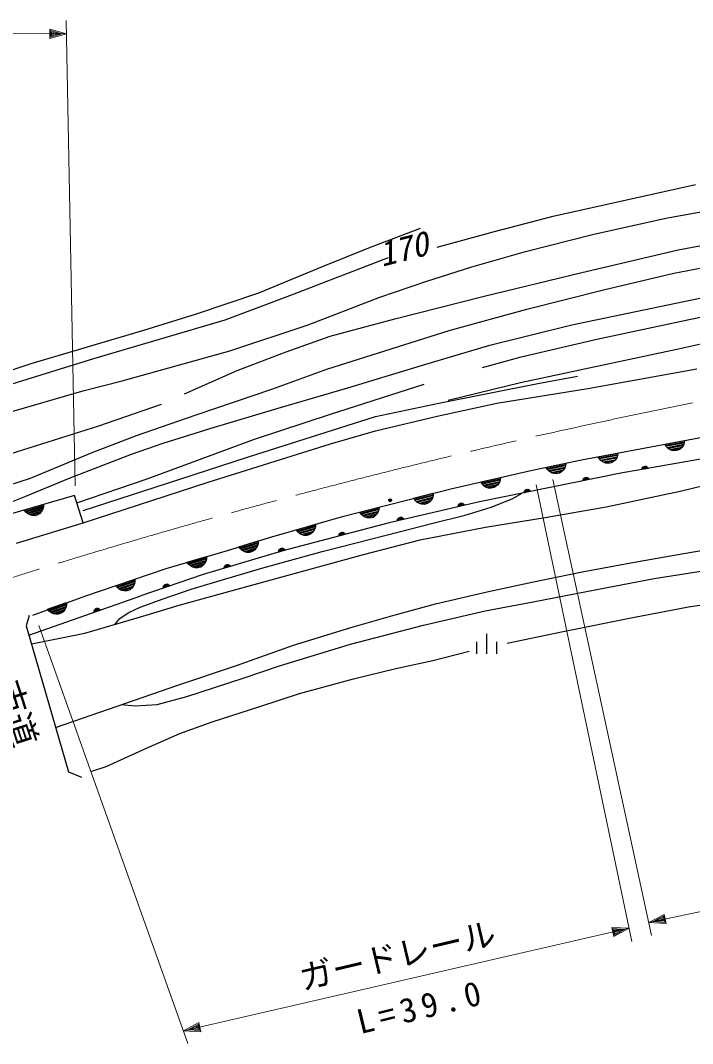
# Model space of a CAD drawing. Units: millimetres, scale not verified. Extents: x 40000 to 680000, y 20000 to 380000.
# Drawn here: x 291321 to 341641, y 260520 to 337078 of the extents above; entities that cross this region are included whole.
import ezdxf
from ezdxf.enums import TextEntityAlignment as Align

# ---------------------------------------------------------------- set-up
doc = ezdxf.new("R2010")
doc.units = ezdxf.units.MM
doc.header["$LTSCALE"] = 1000
doc.linetypes.add('CHAIN', pattern=[18.5, 12, -1.5, 3.5, -1.5])
for name, color, linetype, lineweight in [('M-BGD', 7, 'Continuous', 25), ('M-BMK', 2, 'CHAIN', 13), ('M-STR-HTXT', 7, 'Continuous', 13)]:
    doc.layers.add(name, color=color, linetype=linetype, lineweight=lineweight)
doc.styles.add('ＭＳ ゴシック', font='')
doc.styles.get('ＭＳ ゴシック').set_extended_font_data('MS Gothic')

msp = doc.modelspace()

# ---------------------------------------------------------------- linework, layer by layer
at = {"layer": 'M-BGD'}
for p, q in [((331202, 322437), (341871, 324815)), ((339644, 322289), (344170, 323100)), ((326808, 321289), (331202, 322437)), ((334149, 321069), (339644, 322289)), ((340567, 319921), (349785, 321617)), ((317528, 320124), (321274, 321529)), ((322516, 320118), (326808, 321289)), ((329129, 319796), (334149, 321069)), ((313938, 318657), (317528, 320124)), ((311501, 316506), (318868, 319347)), ((325108, 318647), (329129, 319796)), ((333245, 318187), (340567, 319921)), ((340248, 318167), (348253, 319722)), ((309162, 316690), (313938, 318657)), ((321749, 317569), (325108, 318647)), ((326034, 316438), (333245, 318187)), ((334979, 316919), (340248, 318167)), ((318227, 316370), (321749, 317569)), ((332609, 314311), (346890, 317281)), ((304510, 315130), (309162, 316690)), ((306657, 314665), (311501, 316506)), ((312870, 314293), (318227, 316370)), ((319353, 314753), (326034, 316438)), ((329223, 315472), (334979, 316919)), ((334468, 313241), (350563, 316648)), ((323429, 313874), (329223, 315472)), ((296804, 311787), (306657, 314665)), ((300558, 313890), (304510, 315130)), ((314515, 313441), (319353, 314753)), ((292120, 311402), (300558, 313890)), ((306996, 312355), (312870, 314293)), ((326471, 312768), (332609, 314311)), ((311226, 312292), (314515, 313441)), ((314248, 310993), (323429, 313874)), ((328818, 311899), (334468, 313241)), ((340456, 312473), (345870, 313692)), ((321426, 311295), (326471, 312768)), ((335432, 311400), (340456, 312473)), ((290365, 309787), (296804, 311787)), ((298944, 310117), (306996, 312355)), ((307543, 310887), (311226, 312292)), ((325915, 311118), (328818, 311899)), ((284706, 308915), (292120, 311402)), ((303609, 309139), (307543, 310887)), ((310152, 309494), (314248, 310993)), ((315828, 309589), (321426, 311295)), ((328749, 309985), (335432, 311400)), ((333797, 309531), (341959, 311001)), ((296083, 309395), (298944, 310117)), ((330067, 309913), (333029, 310453)), ((290074, 307639), (296083, 309395)), ((304471, 307569), (310152, 309494)), ((310614, 308071), (315828, 309589)), ((314526, 307619), (321550, 309862)), ((322646, 308431), (330067, 309913)), ((323335, 308668), (328749, 309985)), ((326986, 308432), (333797, 309531)), ((297181, 306736), (301892, 308358)), ((305611, 306571), (310614, 308071)), ((317902, 307451), (322646, 308431)), ((322527, 307471), (326986, 308432)), ((300000, 306020), (304471, 307569)), ((308385, 304417), (317902, 307451)), ((308846, 305745), (314526, 307619)), ((317903, 306370), (322527, 307471)), ((289026, 304161), (297181, 306736)), ((301994, 305452), (305611, 306571)), ((314541, 305390), (317903, 306370)), ((296693, 304743), (300000, 306020)), ((300807, 302780), (308846, 305745)), ((352407, 306041), (336279, 303191)), ((337318, 304946), (343300, 306072)), ((339572, 305370), (341046, 305648)), ((339647, 305293), (341004, 305548)), ((341046, 305648), (341020, 305459)), ((292073, 302820), (296693, 304743)), ((299628, 304629), (301994, 305452)), ((305383, 302517), (314541, 305390)), ((333320, 304191), (337318, 304946)), ((334582, 304429), (336056, 304708)), ((336056, 304708), (336031, 304520)), ((339664, 305204), (339572, 305370)), ((339780, 305073), (339664, 305204)), ((340991, 305454), (339694, 305210)), ((339740, 305127), (340978, 305360)), ((339955, 304954), (339780, 305073)), ((340906, 305255), (339845, 305055)), ((339950, 304983), (340835, 305150)), ((340120, 304893), (339955, 304954)), ((340704, 305033), (340114, 304922)), ((340308, 304867), (340120, 304893)), ((340544, 304912), (340308, 304867)), ((340709, 305004), (340544, 304912)), ((340840, 305120), (340709, 305004)), ((340960, 305295), (340840, 305120)), ((341020, 305459), (340960, 305295)), ((295053, 302851), (299628, 304629)), ((303257, 302741), (308385, 304417)), ((329521, 303392), (333320, 304191)), ((330686, 303638), (332155, 303946)), ((332155, 303946), (332133, 303758)), ((334675, 304264), (334582, 304429)), ((334658, 304352), (336014, 304608)), ((334791, 304133), (334675, 304264)), ((336001, 304514), (334704, 304269)), ((334750, 304186), (335989, 304420)), ((334966, 304013), (334791, 304133)), ((335917, 304315), (334855, 304115)), ((334960, 304043), (335845, 304210)), ((335130, 303953), (334966, 304013)), ((335714, 304093), (335125, 303982)), ((335318, 303927), (335130, 303953)), ((335554, 303972), (335318, 303927)), ((335720, 304064), (335554, 303972)), ((335851, 304180), (335720, 304064)), ((335970, 304355), (335851, 304180)), ((336031, 304520), (335970, 304355)), ((340714, 301856), (349505, 304005)), ((323534, 302024), (329521, 303392)), ((336279, 303191), (325681, 301066)), ((330782, 303474), (330686, 303638)), ((330764, 303562), (332114, 303846)), ((330901, 303345), (330782, 303474)), ((332104, 303752), (330812, 303480)), ((330859, 303398), (332093, 303657)), ((331079, 303229), (330901, 303345)), ((332023, 303551), (330966, 303328)), ((331073, 303259), (331954, 303444)), ((331244, 303172), (331079, 303229)), ((331825, 303325), (331238, 303202)), ((331433, 303151), (331244, 303172)), ((331668, 303200), (331433, 303151)), ((331831, 303296), (331668, 303200)), ((331960, 303415), (331831, 303296)), ((332076, 303592), (331960, 303415)), ((332133, 303758), (332076, 303592)), ((338331, 303553), (337838, 303466)), ((337838, 303466), (337847, 303529)), ((337847, 303529), (337868, 303583)), ((337851, 303509), (338304, 303589)), ((338277, 303625), (337864, 303552)), ((337868, 303583), (337909, 303641)), ((337886, 303596), (338241, 303659)), ((337909, 303641), (337953, 303679)), ((338194, 303692), (337919, 303643)), ((337953, 303679), (338008, 303709)), ((337972, 303683), (338130, 303711)), ((338008, 303709), (338087, 303723)), ((338087, 303723), (338150, 303714)), ((338150, 303714), (338204, 303693)), ((338204, 303693), (338262, 303653)), ((338262, 303653), (338300, 303609)), ((338300, 303609), (338331, 303553)), ((288827, 301771), (292073, 302820)), ((291736, 301473), (295053, 302851)), ((295536, 300985), (300807, 302780)), ((296020, 299490), (305383, 302517)), ((296026, 300414), (303257, 302741)), ((325796, 302541), (327259, 302875)), ((325895, 302379), (325796, 302541)), ((325875, 302467), (327220, 302774)), ((327211, 302680), (325924, 302385)), ((325973, 302304), (327202, 302585)), ((327134, 302477), (326081, 302237)), ((327186, 302520), (327073, 302340)), ((327240, 302686), (327186, 302520)), ((327259, 302875), (327240, 302686)), ((333918, 302717), (333428, 302619)), ((333428, 302619), (333436, 302682)), ((333436, 302682), (333455, 302737)), ((333440, 302662), (333891, 302752)), ((333863, 302788), (333451, 302705)), ((333455, 302737), (333495, 302795)), ((333473, 302750), (333826, 302821)), ((333495, 302795), (333538, 302835)), ((333779, 302852), (333504, 302797)), ((333538, 302835), (333593, 302866)), ((333557, 302839), (333714, 302870)), ((333593, 302866), (333671, 302882)), ((333671, 302882), (333734, 302874)), ((333734, 302874), (333789, 302854)), ((333789, 302854), (333848, 302815)), ((333848, 302815), (333887, 302772)), ((333887, 302772), (333918, 302717)), ((315423, 299960), (323534, 302024)), ((320779, 301323), (322233, 301693)), ((322233, 301693), (322220, 301504)), ((326016, 302253), (325895, 302379)), ((326196, 302140), (326016, 302253)), ((326189, 302169), (327066, 302370)), ((326362, 302085), (326196, 302140)), ((326940, 302248), (326355, 302115)), ((326551, 302067), (326362, 302085)), ((326785, 302121), (326551, 302067)), ((326947, 302219), (326785, 302121)), ((327073, 302340), (326947, 302219)), ((328126, 301280), (328886, 301708)), ((329513, 301834), (329023, 301736)), ((329023, 301736), (329030, 301798)), ((329030, 301798), (329050, 301853)), ((329034, 301779), (329485, 301869)), ((329458, 301904), (329046, 301822)), ((329050, 301853), (329089, 301912)), ((329068, 301867), (329421, 301938)), ((329089, 301912), (329132, 301951)), ((329374, 301969), (329099, 301914)), ((329132, 301951), (329187, 301983)), ((329152, 301955), (329309, 301987)), ((329187, 301983), (329266, 301998)), ((329266, 301998), (329328, 301991)), ((329328, 301991), (329383, 301971)), ((329383, 301971), (329442, 301932)), ((329442, 301932), (329482, 301889)), ((329482, 301889), (329513, 301834)), ((335167, 300684), (340714, 301856)), ((288620, 300254), (291736, 301473)), ((295359, 301532), (289295, 299784)), ((296020, 299490), (295359, 301532)), ((325681, 301066), (318921, 299491)), ((320882, 301163), (320779, 301323)), ((320860, 301250), (322197, 301591)), ((321006, 301040), (320882, 301163)), ((322190, 301496), (320911, 301171)), ((320962, 301091), (322184, 301402)), ((321189, 300932), (321006, 301040)), ((322119, 301292), (321072, 301026)), ((321181, 300961), (322053, 301183)), ((321356, 300881), (321189, 300932)), ((321930, 301058), (321349, 300910)), ((321545, 300868), (321356, 300881)), ((321778, 300927), (321545, 300868)), ((321938, 301029), (321778, 300927)), ((322061, 301154), (321938, 301029)), ((322169, 301336), (322061, 301154)), ((322220, 301504), (322169, 301336)), ((324519, 300877), (324110, 300782)), ((324113, 300813), (324150, 300873)), ((324130, 300828), (324481, 300909)), ((324150, 300873), (324192, 300914)), ((324433, 300939), (324160, 300876)), ((324192, 300914), (324246, 300947)), ((324212, 300918), (324368, 300955)), ((324246, 300947), (324324, 300965)), ((324324, 300965), (324387, 300959)), ((324387, 300959), (324443, 300941)), ((324443, 300941), (324503, 300904)), ((324503, 300904), (324543, 300862)), ((326571, 300646), (328126, 301280)), ((291606, 300450), (293048, 300866)), ((291714, 300294), (291606, 300450)), ((291689, 300380), (293015, 300762)), ((291842, 300174), (291714, 300294)), ((293011, 300668), (291743, 300302)), ((291796, 300224), (293007, 300573)), ((292027, 300072), (291842, 300174)), ((292946, 300461), (291908, 300162)), ((292019, 300101), (292884, 300350)), ((292765, 300222), (292188, 300056)), ((292773, 300193), (292617, 300086)), ((292892, 300321), (292773, 300193)), ((292995, 300507), (292892, 300321)), ((293040, 300676), (292995, 300507)), ((293048, 300866), (293040, 300676)), ((316724, 300291), (318178, 300661)), ((316827, 300131), (316724, 300291)), ((316804, 300219), (318142, 300559)), ((316951, 300008), (316827, 300131)), ((318135, 300464), (316856, 300139)), ((316907, 300059), (318128, 300370)), ((318063, 300260), (317016, 299994)), ((317126, 299929), (317998, 300151)), ((318006, 300122), (317882, 299997)), ((318114, 300304), (318006, 300122)), ((318164, 300472), (318114, 300304)), ((318178, 300661), (318164, 300472)), ((324576, 300808), (324089, 300695)), ((324089, 300695), (324095, 300758)), ((324095, 300758), (324113, 300813)), ((324100, 300738), (324548, 300843)), ((324543, 300862), (324576, 300808)), ((324624, 300066), (326571, 300646)), ((330602, 299884), (335167, 300684)), ((291036, 297969), (296020, 299490)), ((292197, 300027), (292027, 300072)), ((292386, 300019), (292197, 300027)), ((292617, 300086), (292386, 300019)), ((309978, 298390), (315423, 299960)), ((318921, 299491), (310977, 297396)), ((311980, 298967), (313421, 299383)), ((313421, 299383), (313413, 299193)), ((317133, 299900), (316951, 300008)), ((317301, 299849), (317133, 299900)), ((317875, 300027), (317293, 299879)), ((317490, 299836), (317301, 299849)), ((317723, 299895), (317490, 299836)), ((317882, 299997), (317723, 299895)), ((318709, 298563), (322194, 299458)), ((320025, 299748), (319538, 299635)), ((319538, 299635), (319544, 299698)), ((319544, 299698), (319562, 299753)), ((319548, 299678), (319997, 299783)), ((319968, 299817), (319559, 299722)), ((319562, 299753), (319599, 299813)), ((319579, 299767), (319930, 299849)), ((319599, 299813), (319641, 299854)), ((319882, 299879), (319609, 299816)), ((319641, 299854), (319695, 299887)), ((319661, 299858), (319816, 299895)), ((319695, 299887), (319773, 299905)), ((319773, 299905), (319836, 299899)), ((319836, 299899), (319891, 299881)), ((319891, 299881), (319951, 299844)), ((319951, 299844), (319992, 299802)), ((319992, 299802), (320025, 299748)), ((322194, 299458), (324624, 300066)), ((326151, 299159), (330602, 299884)), ((312087, 298811), (311980, 298967)), ((312062, 298898), (313388, 299280)), ((312215, 298692), (312087, 298811)), ((313385, 299185), (312116, 298819)), ((312170, 298741), (313381, 299090)), ((312401, 298589), (312215, 298692)), ((313319, 298979), (312281, 298680)), ((312393, 298618), (313258, 298867)), ((312570, 298544), (312401, 298589)), ((313138, 298739), (312562, 298573)), ((312990, 298603), (312760, 298536)), ((313147, 298710), (312990, 298603)), ((313266, 298839), (313147, 298710)), ((313368, 299024), (313266, 298839)), ((313413, 299193), (313368, 299024)), ((315650, 298628), (315167, 298501)), ((315171, 298564), (315187, 298620)), ((315176, 298544), (315621, 298662)), ((315591, 298695), (315185, 298588)), ((315187, 298620), (315223, 298681)), ((315204, 298635), (315552, 298726)), ((315223, 298681), (315263, 298723)), ((315503, 298755), (315232, 298683)), ((315263, 298723), (315316, 298757)), ((315283, 298728), (315437, 298769)), ((315316, 298757), (315394, 298778)), ((315394, 298778), (315457, 298774)), ((315457, 298774), (315513, 298757)), ((315513, 298757), (315574, 298722)), ((315574, 298722), (315616, 298681)), ((315616, 298681), (315650, 298628)), ((321255, 298224), (326151, 299159)), ((341565, 297285), (349536, 298645)), ((306819, 297422), (309978, 298390)), ((307681, 297686), (309115, 298126)), ((307765, 297618), (309084, 298022)), ((309082, 297927), (307820, 297541)), ((307875, 297463), (309080, 297833)), ((309111, 297936), (309069, 297766)), ((309115, 298126), (309111, 297936)), ((312760, 298536), (312570, 298544)), ((313904, 297346), (318709, 298563)), ((315167, 298501), (315171, 298564)), ((317014, 297123), (321255, 298224)), ((302239, 296070), (306819, 297422)), ((310977, 297396), (305004, 295618)), ((307791, 297532), (307681, 297686)), ((307921, 297415), (307791, 297532)), ((308108, 297315), (307921, 297415)), ((309020, 297720), (307987, 297404)), ((308100, 297344), (308960, 297608)), ((308278, 297273), (308108, 297315)), ((308843, 297478), (308269, 297302)), ((308468, 297269), (308278, 297273)), ((308697, 297339), (308468, 297269)), ((308539, 294790), (317014, 297123)), ((308852, 297449), (308697, 297339)), ((308969, 297579), (308852, 297449)), ((309069, 297766), (308969, 297579)), ((309396, 296099), (313904, 297346)), ((311137, 297443), (310657, 297300)), ((310657, 297300), (310659, 297364)), ((310659, 297364), (310674, 297420)), ((310665, 297344), (311106, 297476)), ((311076, 297508), (310673, 297388)), ((310674, 297420), (310708, 297482)), ((310690, 297435), (311035, 297538)), ((310708, 297482), (310747, 297525)), ((310986, 297565), (310717, 297485)), ((310747, 297525), (310799, 297562)), ((310766, 297531), (310920, 297577)), ((310799, 297562), (310875, 297584)), ((310875, 297584), (310939, 297582)), ((310939, 297582), (310995, 297568)), ((310995, 297568), (311057, 297534)), ((311057, 297534), (311100, 297495)), ((311100, 297495), (311137, 297443)), ((337569, 296598), (341565, 297285)), ((303809, 296534), (305248, 296959)), ((303918, 296378), (303809, 296534)), ((303892, 296465), (305216, 296855)), ((304046, 296260), (303918, 296378)), ((305213, 296760), (303946, 296387)), ((304001, 296309), (305209, 296666)), ((305149, 296554), (304113, 296248)), ((304224, 296187), (305088, 296442)), ((304969, 296313), (304394, 296143)), ((304978, 296284), (304822, 296176)), ((305096, 296413), (304978, 296284)), ((305198, 296599), (305096, 296413)), ((305241, 296769), (305198, 296599)), ((305248, 296959), (305241, 296769)), ((306990, 296293), (306587, 296173)), ((306605, 296220), (306950, 296323)), ((306622, 296267), (306661, 296310)), ((306900, 296349), (306632, 296270)), ((306661, 296310), (306713, 296346)), ((306681, 296315), (306834, 296361)), ((306713, 296346), (306790, 296369)), ((306790, 296369), (306853, 296367)), ((306853, 296367), (306910, 296352)), ((306910, 296352), (306972, 296319)), ((306972, 296319), (307015, 296279)), ((333386, 295817), (337569, 296598)), ((296132, 293993), (302239, 296070)), ((305004, 295618), (300344, 294033)), ((304233, 296158), (304046, 296260)), ((304402, 296115), (304233, 296158)), ((304592, 296108), (304402, 296115)), ((304822, 296176), (304592, 296108)), ((307051, 296227), (306572, 296085)), ((306572, 296085), (306574, 296148)), ((306574, 296148), (306588, 296205)), ((306580, 296129), (307021, 296260)), ((306588, 296205), (306622, 296267)), ((306767, 295312), (309396, 296099)), ((307015, 296279), (307051, 296227)), ((329734, 295071), (333386, 295817)), ((338777, 295316), (343684, 296094)), ((298475, 294790), (299896, 295273)), ((298590, 294639), (298475, 294790)), ((298561, 294724), (299868, 295169)), ((299868, 295074), (298618, 294649)), ((298676, 294573), (299869, 294979)), ((299813, 294865), (298790, 294517)), ((298904, 294461), (299756, 294751)), ((299860, 294913), (299766, 294722)), ((299897, 295084), (299860, 294913)), ((299896, 295273), (299897, 295084)), ((302503, 294767), (302029, 294606)), ((302035, 294651), (302471, 294799)), ((302439, 294830), (302041, 294695)), ((302041, 294727), (302072, 294790)), ((302057, 294743), (302398, 294859)), ((302072, 294790), (302110, 294835)), ((302347, 294884), (302082, 294793)), ((302110, 294835), (302160, 294873)), ((302129, 294841), (302281, 294893)), ((302160, 294873), (302236, 294899)), ((302236, 294899), (302299, 294899)), ((302299, 294899), (302356, 294887)), ((302356, 294887), (302420, 294856)), ((302420, 294856), (302464, 294818)), ((302464, 294818), (302503, 294767)), ((303216, 293325), (308539, 294790)), ((304097, 294513), (306767, 295312)), ((326358, 294352), (329734, 295071)), ((334482, 294492), (338777, 295316)), ((291950, 291073), (300344, 294033)), ((292253, 292567), (296132, 293993)), ((298724, 294526), (298590, 294639)), ((298914, 294432), (298724, 294526)), ((299085, 294396), (298914, 294432)), ((299643, 294617), (299075, 294424)), ((299275, 294397), (299085, 294396)), ((299502, 294474), (299275, 294397)), ((299653, 294589), (299502, 294474)), ((299766, 294722), (299653, 294589)), ((302003, 293810), (304097, 294513)), ((302029, 294670), (302041, 294727)), ((302029, 294606), (302029, 294670)), ((322401, 293432), (326358, 294352)), ((329697, 293566), (334482, 294492)), ((293347, 293033), (294765, 293522)), ((293433, 292968), (294738, 293417)), ((294739, 293323), (293490, 292892)), ((293548, 292817), (294740, 293228)), ((294767, 293332), (294731, 293161)), ((294765, 293522), (294767, 293332)), ((300293, 293186), (302003, 293810)), ((300481, 292495), (303216, 293325)), ((319374, 292611), (322401, 293432)), ((326126, 292892), (329697, 293566)), ((341333, 293194), (345529, 293844)), ((291980, 292562), (291745, 291781)), ((293462, 292883), (293347, 293033)), ((293596, 292770), (293462, 292883)), ((293787, 292677), (293596, 292770)), ((294684, 293113), (293663, 292761)), ((293777, 292706), (294628, 292999)), ((293958, 292641), (293787, 292677)), ((294516, 292865), (293948, 292669)), ((294148, 292643), (293958, 292641)), ((294375, 292721), (294148, 292643)), ((294525, 292836), (294375, 292721)), ((294638, 292970), (294525, 292836)), ((294731, 293161), (294638, 292970)), ((296135, 291225), (300481, 292495)), ((296834, 292859), (296845, 292916)), ((296835, 292796), (296834, 292859)), ((297306, 292962), (296835, 292796)), ((296840, 292840), (297274, 292993)), ((296845, 292916), (296876, 292980)), ((297242, 293024), (296846, 292884)), ((296861, 292932), (297201, 293052)), ((296876, 292980), (296913, 293025)), ((297149, 293076), (296885, 292983)), ((296913, 293025), (296963, 293064)), ((296932, 293031), (297083, 293085)), ((296963, 293064), (297039, 293090)), ((297039, 293090), (297102, 293091)), ((297102, 293091), (297159, 293080)), ((297159, 293080), (297223, 293049)), ((297223, 293049), (297268, 293012)), ((297268, 293012), (297306, 292962)), ((298774, 292323), (299398, 292755)), ((299398, 292755), (300293, 293186)), ((316237, 291692), (319374, 292611)), ((321505, 291818), (326126, 292892)), ((337297, 292432), (341333, 293194)), ((291745, 291781), (294910, 280841)), ((298384, 291882), (298774, 292323)), ((311757, 290323), (316237, 291692)), ((316035, 290394), (321505, 291818)), ((331823, 291333), (337297, 292432)), ((292137, 290426), (296135, 291225)), ((326207, 291181), (326207, 289681)), ((327766, 290474), (331823, 291333)), ((307489, 288820), (311757, 290323)), ((310722, 288789), (316035, 290394)), ((325456, 290581), (325456, 289681)), ((326957, 290581), (326957, 289681)), ((322197, 289191), (324914, 289891)), ((303112, 287329), (307489, 288820)), ((308000, 287865), (310722, 288789)), ((319420, 288592), (322197, 289191)), ((303779, 286491), (308000, 287865)), ((316263, 287813), (319420, 288592)), ((299216, 285990), (303112, 287329)), ((312214, 286709), (316263, 287813)), ((301556, 285892), (303779, 286491)), ((309237, 285750), (312214, 286709)), ((295959, 284871), (299216, 285990)), ((298890, 285879), (299907, 285792)), ((299907, 285792), (301556, 285892)), ((305681, 284591), (309237, 285750)), ((293945, 284176), (295959, 284871)), ((303243, 283732), (305681, 284591)), ((300765, 282633), (303243, 283732)), ((297748, 281254), (300765, 282633)), ((296671, 280895), (297748, 281254)), ((294910, 280841), (295887, 280451))]:
    msp.add_line(p, q, dxfattribs=at)
for radius in [104, 50]:
    msp.add_circle((319006, 301170), radius, dxfattribs=at)
at = {"layer": 'M-BMK'}
msp.add_arc((437490, -170920), 488866, 101.30692, 108.74054, dxfattribs=at)
at = {"layer": 'M-STR-HTXT'}
for p, q in [((295422, 302246), (294746, 337078)), ((222176, 336285), (294766, 336078)), ((293514, 335731), (293516, 336431)), ((293516, 336431), (294766, 336078)), ((293565, 335831), (293566, 336331)), ((293566, 336331), (294416, 336079)), ((293615, 335931), (293616, 336231)), ((293616, 336231), (294216, 336079)), ((293665, 336031), (293666, 336131)), ((293666, 336131), (293916, 336080)), ((294766, 336078), (293514, 335731)), ((294416, 336079), (293565, 335831)), ((294216, 336079), (293615, 335931)), ((293916, 336080), (293665, 336031)), ((331186, 302723), (338573, 268603)), ((329943, 302320), (337104, 268162)), ((292701, 291790), (303865, 260520)), ((338362, 269580), (377907, 277944)), ((338362, 269580), (339512, 270181)), ((339657, 269496), (338362, 269580)), ((338704, 269653), (339484, 270073)), ((339588, 269584), (338704, 269653)), ((338900, 269694), (339456, 269965)), ((339518, 269671), (338900, 269694)), ((339193, 269756), (339428, 269857)), ((339448, 269759), (339193, 269756)), ((339428, 269857), (339448, 269759)), ((339456, 269965), (339518, 269671)), ((339484, 270073), (339588, 269584)), ((339512, 270181), (339657, 269496)), ((303528, 261462), (336899, 269141)), ((335759, 268520), (335602, 269202)), ((335602, 269202), (336899, 269141)), ((335785, 268629), (335673, 269116)), ((335673, 269116), (336558, 269063)), ((335812, 268737), (335744, 269030)), ((335744, 269030), (336363, 269018)), ((336899, 269141), (335759, 268520)), ((336558, 269063), (335785, 268629)), ((336363, 269018), (335812, 268737)), ((335816, 268943), (336070, 268951)), ((335838, 268846), (335816, 268943)), ((336070, 268951), (335838, 268846)), ((303528, 261462), (304668, 262084)), ((303870, 261541), (304642, 261975)), ((304065, 261586), (304616, 261866)), ((304616, 261866), (304683, 261574)), ((304642, 261975), (304754, 261488)), ((304668, 262084), (304825, 261401)), ((304825, 261401), (303528, 261462)), ((304754, 261488), (303870, 261541)), ((304683, 261574), (304065, 261586)), ((304357, 261653), (304589, 261758)), ((304612, 261660), (304357, 261653)), ((304589, 261758), (304612, 261660))]:
    msp.add_line(p, q, dxfattribs=at)

# ---------------------------------------------------------------- texts
at = {"layer": 'M-BGD', "style": 'ＭＳ ゴシック', "oblique": 15}
msp.add_text('170', height=1833, rotation=14.3, dxfattribs=at).set_placement((318514, 318105), align=Align.BOTTOM_LEFT)
at = {"layer": 'M-BGD', "style": 'ＭＳ ゴシック'}
msp.add_text('市道', height=1833, rotation=287.9, dxfattribs=at).set_placement((288867, 287139), align=Align.BOTTOM_LEFT)
at = {"layer": 'M-STR-HTXT', "style": 'ＭＳ ゴシック'}
msp.add_text('ガードレール', height=1833, rotation=13.3, dxfattribs=at).set_placement((312576, 263970), align=Align.BOTTOM_LEFT)
at = {"layer": 'M-STR-HTXT', "insert": (316769, 261191), "char_height": 1833, "attachment_point": 7, "rotation": 13.7, "style": 'ＭＳ ゴシック'}
msp.add_mtext('\\T1.32;L=39.0', dxfattribs=at)

doc.saveas('drawing.dxf')
